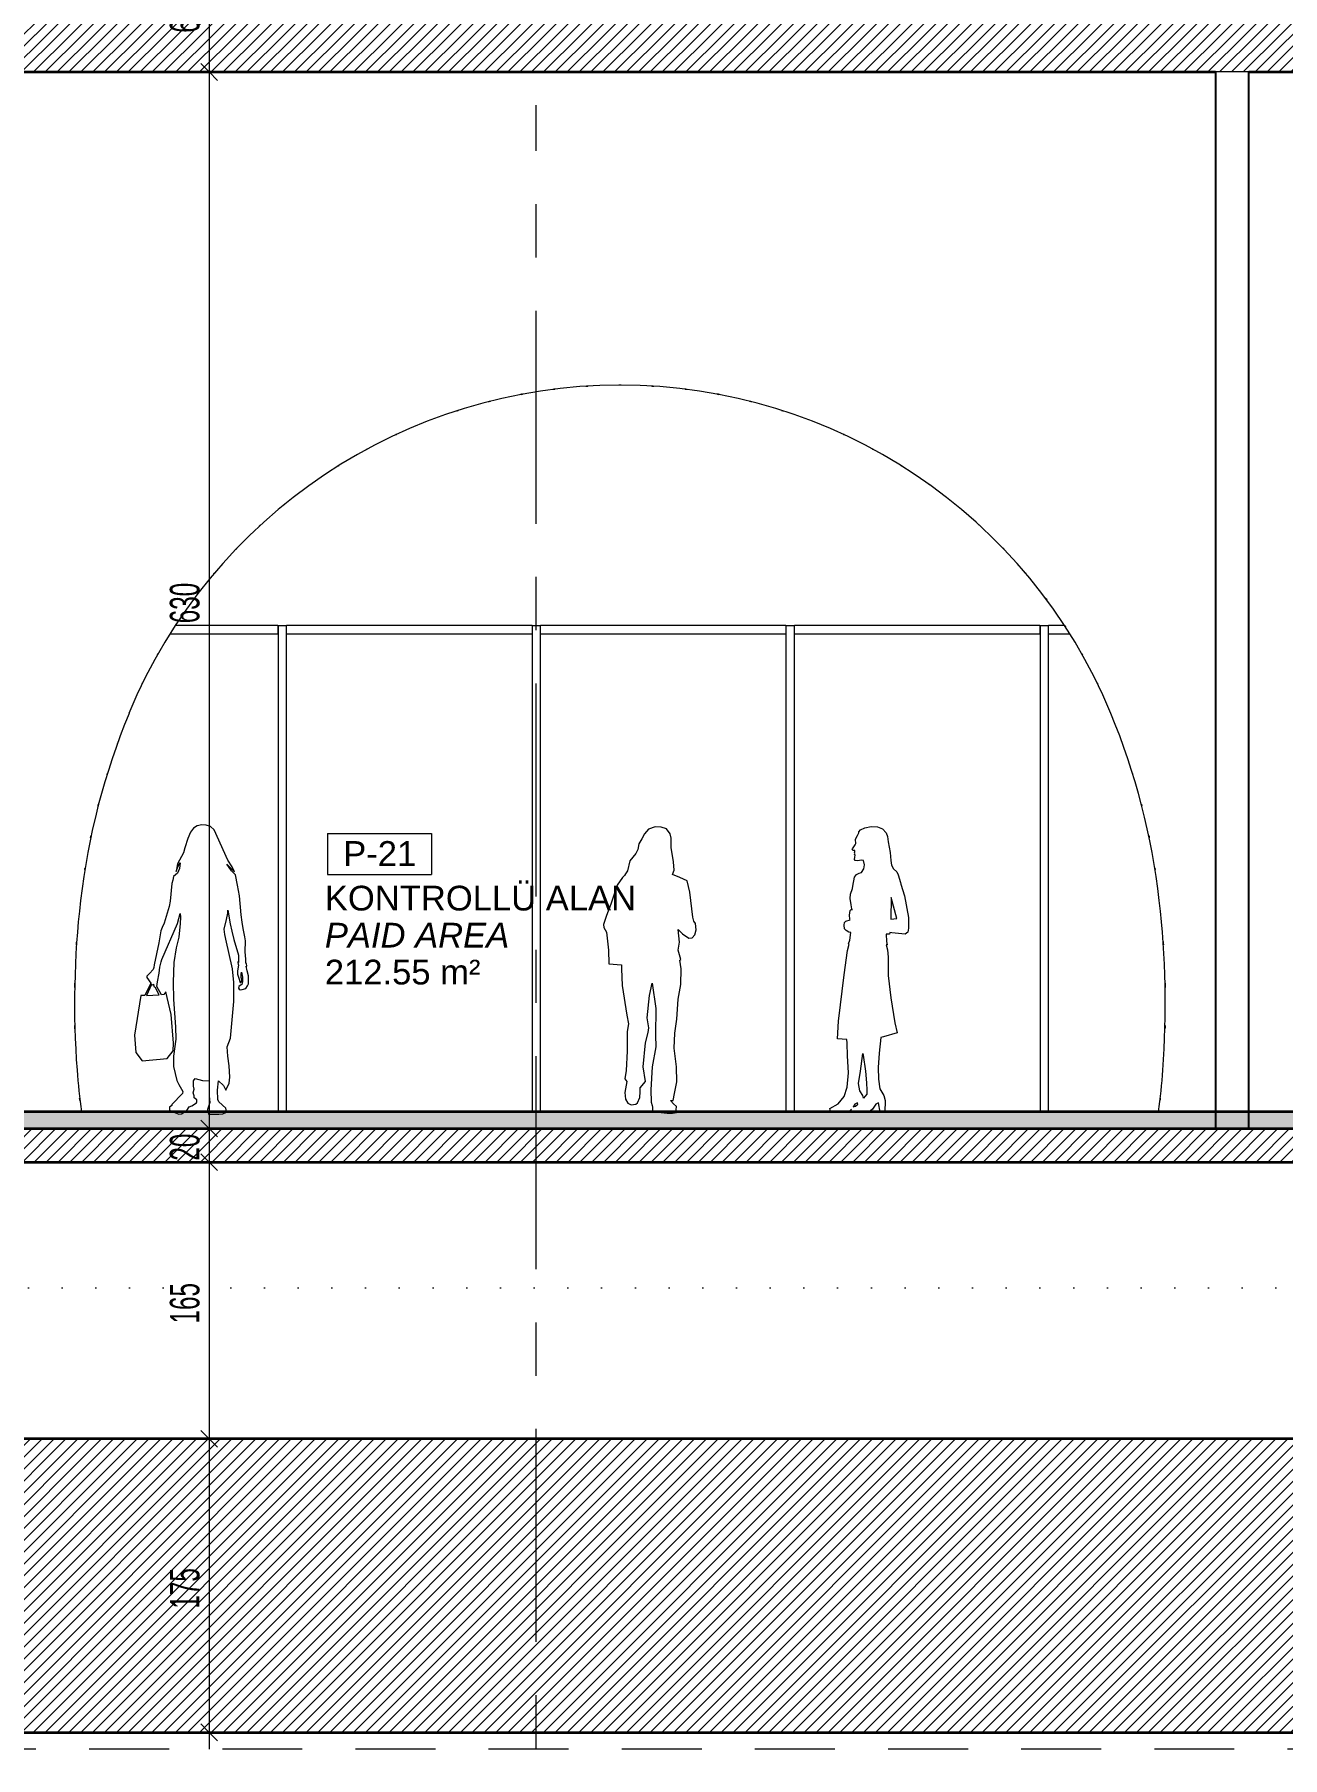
# Model space of a CAD drawing. Header units: centimetres. Extents: x -15511 to 6948, y 9649 to 14173.
# Drawn here: x -2161 to -1417, y 10560 to 11587 of the extents above; entities that cross this region are included whole.
import ezdxf

# ---------------------------------------------------------------- set-up
doc = ezdxf.new("R2010")
doc.units = ezdxf.units.CM
doc.header["$LTSCALE"] = 200
for name, pattern in [('Dot 1mm', [0.1, 0, -0.1]), ('Grid Line 1_4_', [1.11125, 0.635, -0.15875, 0.15875, -0.15875]), ('Overhead', [0.396875, 0.238125, -0.15875])]:
    doc.linetypes.add(name, pattern=pattern)
for name, color, linetype, lineweight in [('A-ANNO-DIMS', 211, 'Continuous', 9), ('A-ANNO-DIMS-100', 211, 'Continuous', 9), ('A-AREA-IDEN', 2, 'Continuous', 9), ('A-DETL', 90, 'Continuous', 9), ('A-FLOR', 192, 'Continuous', 9), ('A-FLOR-LEVL', 51, 'Continuous', 9), ('A-FLOR-OVHD', 1, 'Overhead', 9), ('A-FLOR-PATT', 8, 'Continuous', 35), ('A-GENM', 13, 'Continuous', 9), ('A-GLAZ-CWMG', 51, 'Continuous', 9), ('A-WALL', 113, 'Continuous', 9), ('S-GRID', 1, 'Continuous', 9)]:
    doc.layers.add(name, color=color, linetype=linetype, lineweight=lineweight)
doc.styles.add('Arial_2', font='arial.ttf', dxfattribs={"height": 14.752994})
doc.styles.add('Arial_I', font='ariali.ttf', dxfattribs={"height": 14.752994})
doc.styles.add('Swis721 LtCn BT', font='swisscl.ttf', dxfattribs={"width": 0.8, "height": 17.639445})
doc.dimstyles.new('IUAS_DIMENSION_INSIDE_100', dxfattribs={"dimscale": 30.48, "dimtxt": 18, "dimasz": 0.328084, "dimexe": 0.328084, "dimexo": 0.0625, "dimgap": 0, "dimtad": 1, "dimdec": 0, "dimdsep": 46, "dimtxsty": 'Swis721 LtCn BT', "dimblk1": 'OBLIQUE', "dimblk2": 'OBLIQUE', "dimsah": 1, "dimcen": 0.09, "dimdle": 0.328084, "dimazin": 0, "dimtfac": 1, "dimtdec": 4, "dimtix": 1, "dimtmove": 0, "dimatfit": 3, "dimfxl": 0.656168, "dimfxlon": 1, "dimtvp": 1, "dimtolj": 1, "dimtzin": 0, "dimarcsym": 2})
pattern_1 = [(45, (-4285.505, 12015), (-3.535534, 3.535534), [])]

# ---------------------------------------------------------------- blocks, each defined once
blk = doc.blocks.new('p1 tüneli2 - p1 tüneli-1427850-A')
at = {"layer": 'A-FLOR', "linetype": 'Overhead'}
for points in [[(-1851.8, 11375.8), (-1851.4, 11375.9), (-1851.1, 11375.9), (-1850.8, 11375.9)], [(-1850.6, 11376), (-1850.8, 11375.9), (-1851, 11375.9), (-1851.3, 11375.9)], [(-1832.3, 11377.7), (-1831.8, 11377.7), (-1831.3, 11377.7), (-1830.9, 11377.8)], [(-1811.3, 11378.3), (-1811.7, 11378.3), (-1812.2, 11378.3), (-1812.7, 11378.3)], [(-1793.1, 11377.8), (-1792.6, 11377.7), (-1792.2, 11377.7), (-1791.7, 11377.7)], [(-1772.7, 11375.9), (-1772.9, 11375.9), (-1773.2, 11375.9), (-1773.4, 11376)], [(-1773.1, 11375.9), (-1772.8, 11375.9), (-1772.5, 11375.9), (-1772.2, 11375.8)], [(-1909.2, 11363), (-1908.9, 11363.1), (-1908.6, 11363.2), (-1908.3, 11363.3)], [(-1890.4, 11368.5), (-1890, 11368.6), (-1889.6, 11368.7), (-1889.1, 11368.8)], [(-1870, 11373), (-1870.4, 11372.9), (-1870.8, 11372.8), (-1871.2, 11372.7)], [(-1870.9, 11372.8), (-1870.6, 11372.9), (-1870.4, 11372.9), (-1870.1, 11373)], [(-1752.7, 11372.7), (-1753.1, 11372.8), (-1753.6, 11372.9), (-1754, 11373)], [(-1753.9, 11373), (-1753.6, 11372.9), (-1753.3, 11372.9), (-1753.1, 11372.8)], [(-1734.8, 11368.8), (-1734.4, 11368.7), (-1734, 11368.6), (-1733.5, 11368.5)], [(-1715.7, 11363.3), (-1715.4, 11363.2), (-1715.1, 11363.1), (-1714.7, 11363)], [(-1945.2, 11348.9), (-1945.3, 11348.9), (-1945.4, 11348.8), (-1945.5, 11348.8)], [(-1945.4, 11348.9), (-1945.3, 11348.9), (-1945.1, 11349), (-1945, 11349.1)], [(-1679, 11349.1), (-1678.9, 11349), (-1678.7, 11348.9), (-1678.6, 11348.9)], [(-1678.4, 11348.8), (-1678.5, 11348.8), (-1678.6, 11348.9), (-1678.7, 11348.9)], [(-1962.9, 11340), (-1963, 11340), (-1963.1, 11340), (-1963.2, 11339.9)], [(-1963.1, 11340), (-1962.9, 11340.1), (-1962.6, 11340.2), (-1962.4, 11340.3)], [(-1661.6, 11340.3), (-1661.4, 11340.2), (-1661.1, 11340.1), (-1660.9, 11340)], [(-1660.8, 11339.9), (-1660.9, 11340), (-1661, 11340), (-1661, 11340)], [(-1980.1, 11330), (-1979.9, 11330.2), (-1979.6, 11330.4), (-1979.3, 11330.5)], [(-1644.6, 11330.5), (-1644.4, 11330.4), (-1644.1, 11330.2), (-1643.8, 11330)], [(-1643.8, 11330), (-1643.9, 11330), (-1644, 11330.1), (-1644.1, 11330.2)], [(-1996.5, 11319.1), (-1996.2, 11319.2), (-1995.9, 11319.4), (-1995.7, 11319.6)], [(-1996.1, 11319.3), (-1996.3, 11319.2), (-1996.4, 11319.1), (-1996.5, 11319)], [(-1628.3, 11319.6), (-1628, 11319.4), (-1627.8, 11319.2), (-1627.5, 11319.1)], [(-1627.4, 11319), (-1627.6, 11319.1), (-1627.7, 11319.2), (-1627.8, 11319.3)], [(-2012.1, 11307.1), (-2011.8, 11307.3), (-2011.6, 11307.5), (-2011.3, 11307.8)], [(-1612.7, 11307.8), (-1612.4, 11307.5), (-1612.1, 11307.3), (-1611.9, 11307.1)], [(-2026.9, 11294.2), (-2026.7, 11294.4), (-2026.4, 11294.7), (-2026.2, 11294.9)], [(-1597.8, 11294.9), (-1597.5, 11294.7), (-1597.3, 11294.4), (-1597, 11294.2)], [(-2041, 11280.4), (-2040.7, 11280.7), (-2040.5, 11280.9), (-2040.2, 11281.2)], [(-1583.8, 11281.2), (-1583.5, 11280.9), (-1583.3, 11280.7), (-1583, 11280.4)], [(-2054.1, 11265.8), (-2053.9, 11266.1), (-2053.6, 11266.3), (-2053.4, 11266.6)], [(-1570.6, 11266.6), (-1570.3, 11266.3), (-1570.1, 11266.1), (-1569.9, 11265.8)], [(-2066.3, 11250.3), (-2066.1, 11250.7), (-2065.9, 11251), (-2065.6, 11251.3)], [(-1558.3, 11251.3), (-1558.1, 11251), (-1557.9, 11250.7), (-1557.6, 11250.3)], [(-2077.5, 11234.2), (-2077.3, 11234.5), (-2077.1, 11234.8), (-2076.9, 11235.1)], [(-1547, 11235.1), (-1546.8, 11234.8), (-1546.6, 11234.5), (-1546.4, 11234.2)], [(-2087.7, 11217.4), (-2087.6, 11217.7), (-2087.4, 11218), (-2087.2, 11218.3)], [(-1536.7, 11218.3), (-1536.6, 11218), (-1536.4, 11217.7), (-1536.2, 11217.4)], [(-2096.8, 11200.1), (-2096.7, 11200.4), (-2096.6, 11200.6), (-2096.5, 11200.8)], [(-1527.5, 11200.8), (-1527.4, 11200.6), (-1527.3, 11200.4), (-1527.2, 11200.1)], [(-2111.5, 11165.1), (-2111.5, 11164.8), (-2111.6, 11164.6), (-2111.7, 11164.4)], [(-1512.3, 11164.4), (-1512.3, 11164.6), (-1512.4, 11164.8), (-1512.5, 11165.1)], [(-2117.5, 11147), (-2117.6, 11146.6), (-2117.8, 11146.2), (-2117.9, 11145.8)], [(-1506.1, 11145.8), (-1506.2, 11146.2), (-1506.3, 11146.6), (-1506.4, 11147)], [(-2123.1, 11127.4), (-2123, 11127.7), (-2122.9, 11128.1), (-2122.8, 11128.4)], [(-2122.8, 11128.4), (-2122.9, 11128), (-2123, 11127.6), (-2123.1, 11127.3)], [(-1501.1, 11128.4), (-1501, 11128.1), (-1501, 11127.7), (-1500.9, 11127.4)], [(-1500.8, 11127.3), (-1500.9, 11127.6), (-1501, 11128), (-1501.1, 11128.4)], [(-2127.5, 11108.4), (-2127.4, 11108.9), (-2127.3, 11109.3), (-2127.2, 11109.7)], [(-1496.7, 11109.7), (-1496.6, 11109.3), (-1496.6, 11108.9), (-1496.5, 11108.4)], [(-2131, 11089.5), (-2130.9, 11089.8), (-2130.9, 11090.2), (-2130.8, 11090.5)], [(-1493.1, 11090.5), (-1493.1, 11090.2), (-1493, 11089.8), (-1493, 11089.5)], [(-2135.9, 11044.6), (-2135.9, 11045.2), (-2135.9, 11045.9), (-2135.8, 11046.6)], [(-1488.2, 11046.6), (-1488.1, 11045.9), (-1488.1, 11045.2), (-1488, 11044.6)], [(-2137, 11019.2), (-2137, 11020.1), (-2137, 11020.9), (-2137, 11021.7)], [(-1487, 11021.7), (-1487, 11020.9), (-1487, 11020.1), (-1487, 11019.2)], [(-2136.9, 10994.4), (-2136.9, 10995), (-2136.9, 10995.7), (-2136.9, 10996.4)], [(-1487, 10996.4), (-1487, 10995.7), (-1487.1, 10995), (-1487.1, 10994.4)], [(-2133.9, 10951.7), (-2134, 10952.2), (-2134, 10952.6), (-2134.1, 10953.1)], [(-1489.9, 10953.1), (-1490, 10952.6), (-1490, 10952.2), (-1490.1, 10951.7)]]:
    blk.add_open_spline(points, degree=3, dxfattribs=at)
blk.add_open_spline([(-1979.9, 11330.2), (-1979.9, 11330.1), (-1980.1, 11330.1), (-1980.2, 11330), (-1980.2, 11330)], degree=3, knots=[0.7286309118, 0.7286309118, 0.7286309118, 0.7286309118, 0.7289823009, 0.7291557621, 0.7291557621, 0.7291557621, 0.7291557621], dxfattribs=at)
blk = doc.blocks.new('Generic Models 9 - Generic Models 8-1518813-A')
at = {"layer": 'A-GENM'}
for points in [[(-1851.8, 11375.8), (-1851.4, 11375.9), (-1851.1, 11375.9), (-1850.8, 11375.9)], [(-1832.3, 11377.7), (-1831.8, 11377.7), (-1831.3, 11377.7), (-1830.9, 11377.8)], [(-1793.1, 11377.8), (-1792.6, 11377.7), (-1792.2, 11377.7), (-1791.7, 11377.7)], [(-1773.1, 11375.9), (-1772.8, 11375.9), (-1772.5, 11375.9), (-1772.2, 11375.8)], [(-1909.2, 11363), (-1908.9, 11363.1), (-1908.6, 11363.2), (-1908.3, 11363.3)], [(-1890.4, 11368.5), (-1890, 11368.6), (-1889.6, 11368.7), (-1889.1, 11368.8)], [(-1870.9, 11372.8), (-1870.6, 11372.9), (-1870.4, 11372.9), (-1870.1, 11373)], [(-1753.9, 11373), (-1753.6, 11372.9), (-1753.3, 11372.9), (-1753.1, 11372.8)], [(-1734.8, 11368.8), (-1734.4, 11368.7), (-1734, 11368.6), (-1733.5, 11368.5)], [(-1715.7, 11363.3), (-1715.4, 11363.2), (-1715.1, 11363.1), (-1714.7, 11363)], [(-1945.4, 11348.9), (-1945.3, 11348.9), (-1945.1, 11349), (-1945, 11349.1)], [(-1679, 11349.1), (-1678.9, 11349), (-1678.7, 11348.9), (-1678.6, 11348.9)], [(-1963.1, 11340), (-1962.9, 11340.1), (-1962.6, 11340.2), (-1962.4, 11340.3)], [(-1661.6, 11340.3), (-1661.4, 11340.2), (-1661.1, 11340.1), (-1660.9, 11340)], [(-1980.1, 11330), (-1979.9, 11330.2), (-1979.6, 11330.4), (-1979.3, 11330.5)], [(-1644.6, 11330.5), (-1644.4, 11330.4), (-1644.1, 11330.2), (-1643.8, 11330)], [(-1996.5, 11319.1), (-1996.2, 11319.2), (-1995.9, 11319.4), (-1995.7, 11319.6)], [(-1628.3, 11319.6), (-1628, 11319.4), (-1627.8, 11319.2), (-1627.5, 11319.1)], [(-2012.1, 11307.1), (-2011.8, 11307.3), (-2011.6, 11307.5), (-2011.3, 11307.8)], [(-1612.7, 11307.8), (-1612.4, 11307.5), (-1612.1, 11307.3), (-1611.9, 11307.1)], [(-2026.9, 11294.2), (-2026.7, 11294.4), (-2026.4, 11294.7), (-2026.2, 11294.9)], [(-1597.8, 11294.9), (-1597.5, 11294.7), (-1597.3, 11294.4), (-1597, 11294.2)], [(-2041, 11280.4), (-2040.7, 11280.7), (-2040.5, 11280.9), (-2040.2, 11281.2)], [(-1583.8, 11281.2), (-1583.5, 11280.9), (-1583.3, 11280.7), (-1583, 11280.4)], [(-2054.1, 11265.8), (-2053.9, 11266.1), (-2053.6, 11266.3), (-2053.4, 11266.6)], [(-1570.6, 11266.6), (-1570.3, 11266.3), (-1570.1, 11266.1), (-1569.9, 11265.8)], [(-2066.3, 11250.3), (-2066.1, 11250.7), (-2065.9, 11251), (-2065.6, 11251.3)], [(-1558.3, 11251.3), (-1558.1, 11251), (-1557.9, 11250.7), (-1557.6, 11250.3)], [(-2077.5, 11234.2), (-2077.3, 11234.5), (-2077.1, 11234.8), (-2076.9, 11235.1)], [(-1547, 11235.1), (-1546.8, 11234.8), (-1546.6, 11234.5), (-1546.4, 11234.2)], [(-2087.7, 11217.4), (-2087.6, 11217.7), (-2087.4, 11218), (-2087.2, 11218.3)], [(-1536.7, 11218.3), (-1536.6, 11218), (-1536.4, 11217.7), (-1536.2, 11217.4)], [(-2096.8, 11200.1), (-2096.7, 11200.4), (-2096.6, 11200.6), (-2096.5, 11200.8)], [(-1527.5, 11200.8), (-1527.4, 11200.6), (-1527.3, 11200.4), (-1527.2, 11200.1)], [(-2123.1, 11127.4), (-2123, 11127.7), (-2122.9, 11128.1), (-2122.8, 11128.4)], [(-1501.1, 11128.4), (-1501, 11128.1), (-1501, 11127.7), (-1500.9, 11127.4)], [(-2127.5, 11108.4), (-2127.4, 11108.9), (-2127.3, 11109.3), (-2127.2, 11109.7)], [(-1496.7, 11109.7), (-1496.6, 11109.3), (-1496.6, 11108.9), (-1496.5, 11108.4)], [(-2131, 11089.5), (-2130.9, 11089.8), (-2130.9, 11090.2), (-2130.8, 11090.5)], [(-1493.1, 11090.5), (-1493.1, 11090.2), (-1493, 11089.8), (-1493, 11089.5)], [(-2135.9, 11044.6), (-2135.9, 11045.2), (-2135.9, 11045.9), (-2135.8, 11046.6)], [(-1488.2, 11046.6), (-1488.1, 11045.9), (-1488.1, 11045.2), (-1488, 11044.6)], [(-2137, 11019.2), (-2137, 11020.1), (-2137, 11020.9), (-2137, 11021.7)], [(-1487, 11021.7), (-1487, 11020.9), (-1487, 11020.1), (-1487, 11019.2)], [(-2136.9, 10994.4), (-2136.9, 10995), (-2136.9, 10995.7), (-2136.9, 10996.4)], [(-1487, 10996.4), (-1487, 10995.7), (-1487.1, 10995), (-1487.1, 10994.4)], [(-2133.9, 10951.7), (-2134, 10952.2), (-2134, 10952.6), (-2134.1, 10953.1)], [(-1489.9, 10953.1), (-1490, 10952.6), (-1490, 10952.2), (-1490.1, 10951.7)]]:
    blk.add_open_spline(points, degree=3, dxfattribs=at)
blk = doc.blocks.new('Rectangular Mullion - 50 x 150mm-V5-A')
at = {"layer": 'A-GLAZ-CWMG'}
for p, q in [((-2080.1, 11230), (-2015.9, 11230)), ((-2015.9, 11235), (-2077, 11235)), ((-2015.9, 11235), (-2015.9, 11230))]:
    blk.add_line(p, q, dxfattribs=at)
blk = doc.blocks.new('Rectangular Mullion - 50 x 150mm-V1-A')
at = {"layer": 'A-GLAZ-CWMG'}
for p, q in [((-11248, 11230), (-11248, 11235)), ((-11101.6, 11235), (-11248, 11235)), ((-11248, 11230), (-11101.6, 11230)), ((-11101.6, 11235), (-11101.6, 11230))]:
    blk.add_line(p, q, dxfattribs=at)
blk = doc.blocks.new('Rectangular Mullion - 50 x 150mm-V6-A')
at = {"layer": 'A-GLAZ-CWMG'}
for p, q in [((-1556.6, 11230), (-1556.6, 11235)), ((-1547, 11235), (-1556.6, 11235)), ((-1556.6, 11230), (-1543.9, 11230))]:
    blk.add_line(p, q, dxfattribs=at)
blk = doc.blocks.new('Rectangular Mullion - 50 x 150mm-1526373-A')
at = {"layer": 'A-GLAZ-CWMG'}
for p, q in [((-11253, 11235), (-11248, 11235)), ((-11253, 11235), (-11253, 10945)), ((-11248, 10945), (-11248, 11235))]:
    blk.add_line(p, q, dxfattribs=at)
blk = doc.blocks.new('IUAS_A_ROOM_100S - No_İsmi_Alan-1315501-A')
at = {"layer": 'A-AREA-IDEN'}
for p, q in [((-5449.6, 12705.4), (-5449.6, 12681)), ((-5449.6, 12705.4), (-5387.6, 12705.4)), ((-5387.6, 12705.4), (-5387.6, 12681)), ((-5449.6, 12681), (-5387.6, 12681))]:
    blk.add_line(p, q, dxfattribs=at)
blk = doc.blocks.new('DIMBLOCK56-A')
at = {"layer": 'A-ANNO-DIMS-100', "transparency": 16777216}
for p, q in [((-2076.9, 11630), (-2046.9, 11630)), ((-2056.9, 11630), (-2076.9, 11630)), ((-2056.9, 11630), (-2061.9, 11635)), ((-2056.9, 11630), (-2056.9, 11565)), ((-2056.9, 11630), (-2051.9, 11625)), ((-2056.9, 11565), (-2061.9, 11570)), ((-2036.9, 11565), (-2066.9, 11565)), ((-2056.9, 11565), (-2051.9, 11560)), ((-2056.9, 11565), (-2036.9, 11565))]:
    blk.add_line(p, q, dxfattribs=at)
at = {"layer": 'A-ANNO-DIMS-100', "color": 0, "transparency": 16777216, "insert": (-2080.3, 11588.4), "char_height": 17.64, "width": 21.943, "attachment_point": 1, "rotation": 90, "line_spacing_factor": 0.971848, "style": 'Swis721 LtCn BT'}
blk.add_mtext('65', dxfattribs=at)
blk = doc.blocks.new('_Oblique')
at = {"color": 0, "linetype": 'ByBlock', "lineweight": -2}
blk.add_line((-0.5, -0.5), (0.5, 0.5), dxfattribs=at)
blk = doc.blocks.new('DIMBLOCK57-A')
at = {"layer": 'A-ANNO-DIMS-100', "transparency": 16777216}
for p, q in [((-2056.9, 11565), (-2061.9, 11570)), ((-2036.9, 11565), (-2066.9, 11565)), ((-2056.9, 11565), (-2056.9, 10935)), ((-2056.9, 11565), (-2051.9, 11560)), ((-2056.9, 11565), (-2036.9, 11565)), ((-2036.9, 10935), (-2066.9, 10935)), ((-2056.9, 10935), (-2061.9, 10940)), ((-2056.9, 10935), (-2051.9, 10930)), ((-2056.9, 10935), (-2036.9, 10935))]:
    blk.add_line(p, q, dxfattribs=at)
at = {"layer": 'A-ANNO-DIMS-100', "color": 0, "transparency": 16777216, "insert": (-2080.3, 11236.3), "char_height": 17.64, "width": 32.914, "attachment_point": 1, "rotation": 90, "line_spacing_factor": 0.971848, "style": 'Swis721 LtCn BT'}
blk.add_mtext('630', dxfattribs=at)
blk = doc.blocks.new('DIMBLOCK58-A')
at = {"layer": 'A-ANNO-DIMS-100', "transparency": 16777216}
for p, q in [((-2036.9, 10935), (-2066.9, 10935)), ((-2056.9, 10935), (-2061.9, 10940)), ((-2056.9, 10935), (-2056.9, 10915)), ((-2056.9, 10935), (-2051.9, 10930)), ((-2056.9, 10935), (-2036.9, 10935)), ((-2036.9, 10915), (-2066.9, 10915)), ((-2056.9, 10915), (-2061.9, 10920)), ((-2056.9, 10915), (-2051.9, 10910)), ((-2056.9, 10915), (-2036.9, 10915))]:
    blk.add_line(p, q, dxfattribs=at)
at = {"layer": 'A-ANNO-DIMS-100', "color": 0, "transparency": 16777216, "insert": (-2080.3, 10915.9), "char_height": 17.64, "width": 21.943, "attachment_point": 1, "rotation": 90, "line_spacing_factor": 0.971848, "style": 'Swis721 LtCn BT'}
blk.add_mtext('20', dxfattribs=at)
blk = doc.blocks.new('DIMBLOCK59-A')
at = {"layer": 'A-ANNO-DIMS-100', "transparency": 16777216}
for p, q in [((-2036.9, 10915), (-2066.9, 10915)), ((-2056.9, 10915), (-2061.9, 10920)), ((-2056.9, 10915), (-2056.9, 10750)), ((-2056.9, 10915), (-2051.9, 10910)), ((-2056.9, 10915), (-2036.9, 10915)), ((-2036.9, 10750), (-2066.9, 10750)), ((-2056.9, 10750), (-2061.9, 10755)), ((-2056.9, 10750), (-2051.9, 10745)), ((-2056.9, 10750), (-2036.9, 10750))]:
    blk.add_line(p, q, dxfattribs=at)
at = {"layer": 'A-ANNO-DIMS-100', "color": 0, "transparency": 16777216, "insert": (-2080.3, 10818.8), "char_height": 17.64, "width": 32.914, "attachment_point": 1, "rotation": 90, "line_spacing_factor": 0.971848, "style": 'Swis721 LtCn BT'}
blk.add_mtext('165', dxfattribs=at)
blk = doc.blocks.new('DIMBLOCK60-A')
at = {"layer": 'A-ANNO-DIMS-100', "transparency": 16777216}
for p, q in [((-2036.9, 10750), (-2066.9, 10750)), ((-2056.9, 10750), (-2061.9, 10755)), ((-2056.9, 10750), (-2056.9, 10565)), ((-2056.9, 10750), (-2051.9, 10745)), ((-2056.9, 10750), (-2036.9, 10750)), ((-2036.9, 10575), (-2066.9, 10575)), ((-2056.9, 10575), (-2061.9, 10580)), ((-2056.9, 10575), (-2051.9, 10570)), ((-2056.9, 10575), (-2036.9, 10575))]:
    blk.add_line(p, q, dxfattribs=at)
at = {"layer": 'A-ANNO-DIMS-100', "color": 0, "transparency": 16777216, "insert": (-2080.3, 10648.8), "char_height": 17.64, "width": 32.914, "attachment_point": 1, "rotation": 90, "line_spacing_factor": 0.971848, "style": 'Swis721 LtCn BT'}
blk.add_mtext('175', dxfattribs=at)

msp = doc.modelspace()

# ---------------------------------------------------------------- hatches: boundary and pattern name
at = {"layer": 'A-FLOR-PATT', "lineweight": 9}
h = msp.add_hatch(dxfattribs=at)
h.set_pattern_fill('FP_1', color=256, style=0, pattern_type=2)
h.set_pattern_definition(pattern_1)
h.paths.add_polyline_path([(-662, 11565), (-662, 11630), (-4087, 11630), (-4087, 11609.7), (-4092, 11609.7), (-4092, 11565), (-680.9, 11565)], flags=0)
h.paths.add_polyline_path([(-6662, 11565), (-4992, 11565), (-4992, 11630), (-6812, 11630), (-6812, 11565), (-6682.1, 11565)], flags=0)
h = msp.add_hatch(dxfattribs=at)
h.set_pattern_fill('FP_2', color=256, style=0, pattern_type=2)
h.set_pattern_definition([(50, (-4285.505, 12015), (72.87376, -6.37607), [7.62, -83.82]), (355, (-4285.505, 12015), (-14.097, 76.42244), [6.096, -67.056]), (100.451, (-4279.43, 12014.47), (58.77696, 70.04687), [6.476, -71.236]), (46.184, (-4285.505, 12035.32), (108.4314, -16.81745), [11.43, -125.73]), (96.636, (-4276.47, 12033.92), (94.961, 98.9709), [9.714, -106.854]), (351.184, (-4285.5, 12035.32), (94.9623, 98.9702), [9.144, -100.584]), (21, (-4275.345, 12030.24), (60.64565, -40.90654), [7.62, -83.82]), (326, (-4275.345, 12030.24), (24.72083, 73.67493), [6.096, -67.056]), (71.451, (-4270.29, 12026.83), (85.3669, 32.76874), [6.476, -71.236]), (37.5, (-4285.505, 12015), (1.235525, 33.82243), [3.353, -62.89, 3.353, -64.719, -67.31]), (37.5, (-4285.505, 12015), (1.235525, 33.82243), [-134.315, 3.353, -63.957]), (7.5, (-4285.505, 12015), (26.72815, 40.07255), [3.353, -35.458, 3.353, -61.366, -25.654]), (7.5, (-4285.505, 12015), (26.72815, 40.07255), [-103.53, 3.353, -22.301]), (327.5, (-4308.16, 12015), (54.23632, -2.29212), [3.353, -22.047, 3.353, -75.895, -105.156]), (327.5, (-4308.16, 12015), (54.23632, -2.29212), [-104.648, 3.353, -101.803]), (317.5, (-4318.32, 12015), (59.25158, 10.17014), [3.353, -29.667, 3.353, -49.276, -74.676]), (317.5, (-4318.32, 12015), (59.25158, 10.17014), [-85.649, 3.353, -71.323])])
h.paths.add_polyline_path([(5363.2, 10935), (5388, 10935), (5388, 10945), (4668, 10945), (4668, 10935), (5320.3, 10935)], flags=0)
h.paths.add_polyline_path([(-14312, 10935), (-11852, 10935), (-11852, 10945), (-14312, 10945)], flags=0)
h.paths.add_polyline_path([(4634.5, 10935), (4648, 10935), (4648, 10945), (2928, 10945), (2928, 10935), (4591.6, 10935)], flags=0)
h.paths.add_polyline_path([(-11331.6, 10935), (-9953, 10935), (-9953, 10945), (-11331.6, 10945)], flags=0)
h.paths.add_polyline_path([(2405.4, 10935), (2407.7, 10935), (2407.7, 10945), (1078, 10945), (1078, 10935), (2234, 10935)], flags=0)
h.paths.add_polyline_path([(-6662, 10935), (-5502, 10935), (-5502, 10945), (-6662, 10945)], flags=0)
h.paths.add_polyline_path([(-852.4, 10935), (-812, 10935), (-812, 10945), (-5142, 10945), (-5142, 10935), (-938.1, 10935)], flags=0)
h = msp.add_hatch(dxfattribs=at)
h.set_pattern_fill('FP_1', color=256, style=0, pattern_type=2)
h.set_pattern_definition(pattern_1)
h.paths.add_polyline_path([(-14312, 10915), (-11852, 10915), (-11852, 10935), (-14312, 10935)], flags=0)
h.paths.add_polyline_path([(5363.2, 10915), (5388, 10915), (5388, 10935), (2928, 10935), (2928, 10915), (5320.3, 10915)], flags=0)
h.paths.add_polyline_path([(-11331.6, 10915), (-9953, 10915), (-9953, 10935), (-11331.6, 10935)], flags=0)
h.paths.add_polyline_path([(2405.4, 10915), (2407.7, 10915), (2407.7, 10935), (1078, 10935), (1078, 10915), (2234, 10915)], flags=0)
h.paths.add_polyline_path([(-6812, 10915), (-662, 10915), (-662, 10935), (-6812, 10935)], flags=0)
h = msp.add_hatch(dxfattribs=at)
h.set_pattern_fill('FP_1', color=256, style=0, pattern_type=2)
h.set_pattern_definition(pattern_1)
h.paths.add_polyline_path([(-6812, 10575), (-662, 10575), (-662, 10750), (-6812, 10750), (-6812, 10706)], flags=0)

# ---------------------------------------------------------------- linework, layer by layer
at = {"layer": 'A-DETL'}
for p, q in [((-2069.6, 11108), (-2071.3, 11102.5)), ((-2068, 11111.7), (-2069.6, 11108)), ((-2066.1, 11114.2), (-2068, 11111.7)), ((-2064, 11115.5), (-2066.1, 11114.2)), ((-2061.3, 11116.1), (-2064, 11115.5)), ((-2058.6, 11116), (-2061.3, 11116.1)), ((-2056.1, 11115.1), (-2058.6, 11116)), ((-2053.8, 11113.1), (-2056.1, 11115.1)), ((-2045.8, 11095.1), (-2053.8, 11113.1)), ((-1799, 11107.8), (-1800.8, 11104.7)), ((-1797.4, 11110.8), (-1799, 11107.8)), ((-1794.9, 11113.5), (-1797.4, 11110.8)), ((-1790.9, 11114.9), (-1794.9, 11113.5)), ((-1787.5, 11114.8), (-1790.9, 11114.9)), ((-1784.3, 11113.7), (-1787.5, 11114.8)), ((-1782.1, 11110.8), (-1784.3, 11113.7)), ((-1781.4, 11108.1), (-1782.1, 11110.8)), ((-1781.5, 11102.7), (-1781.4, 11108.1)), ((-1671.6, 11107.3), (-1671.1, 11108.4)), ((-1671.5, 11106.7), (-1671.6, 11107.3)), ((-1671.3, 11105.5), (-1671.5, 11106.7)), ((-1671.1, 11108.4), (-1670.3, 11109.7)), ((-1670.3, 11109.7), (-1669.5, 11111.3)), ((-1669.6, 11112), (-1668.5, 11113.2)), ((-1669.5, 11111.3), (-1669.6, 11112)), ((-1668.5, 11113.2), (-1666.1, 11114.3)), ((-1666.1, 11114.3), (-1662.3, 11115.1)), ((-1662.3, 11115.1), (-1658.4, 11115)), ((-1658.4, 11115), (-1655.5, 11113.7)), ((-1655.5, 11113.7), (-1653.2, 11111.3)), ((-1653.2, 11111.3), (-1652.5, 11109.2)), ((-1652.5, 11109.2), (-1652, 11105.9)), ((-2072.1, 11099.4), (-2075.8, 11092.8)), ((-2071.3, 11102.5), (-2072.1, 11099.4)), ((-1802.6, 11099.1), (-1806.1, 11094.7)), ((-1801.4, 11101.4), (-1802.6, 11099.1)), ((-1800.8, 11104.7), (-1801.4, 11101.4)), ((-1780, 11094), (-1781.5, 11102.7)), ((-1673.5, 11101.4), (-1673.4, 11101.8)), ((-1673.3, 11101.2), (-1673.5, 11101.4)), ((-1673.4, 11101.8), (-1671.8, 11104.2)), ((-1673, 11100.9), (-1673.3, 11101.2)), ((-1671.9, 11100.8), (-1673, 11100.9)), ((-1672.2, 11099.4), (-1672, 11100.1)), ((-1672, 11099.1), (-1672.2, 11099.4)), ((-1672.2, 11098.4), (-1672, 11099.1)), ((-1671.8, 11098.1), (-1672.2, 11098.4)), ((-1672.1, 11095.5), (-1671.9, 11096.8)), ((-1672, 11100.1), (-1671.9, 11100.8)), ((-1671.9, 11096.8), (-1671.8, 11098.1)), ((-1671.8, 11104.2), (-1671.3, 11104.9)), ((-1671.3, 11104.9), (-1671.3, 11105.5)), ((-1652, 11105.9), (-1650.9, 11099.7)), ((-1650.9, 11099.7), (-1650.5, 11094.8)), ((-2075.8, 11087.4), (-2078.1, 11085.3)), ((-2075.8, 11092.8), (-2076.5, 11088.3)), ((-2076.5, 11088.3), (-2075.5, 11091)), ((-2074.6, 11090.1), (-2075.8, 11087.4)), ((-2075.5, 11091), (-2074.1, 11093.4)), ((-2074.1, 11093.4), (-2074.6, 11090.1)), ((-2043.6, 11088.7), (-2046.4, 11092.6)), ((-2046.4, 11092.6), (-2043.7, 11090)), ((-2043.2, 11091.1), (-2045.8, 11095.1)), ((-2043.7, 11090), (-2041.7, 11088.1)), ((-2041.2, 11086.4), (-2043.6, 11088.7)), ((-2041.7, 11088.1), (-2043.2, 11091.1)), ((-2039.9, 11080.2), (-2041.2, 11086.4)), ((-1809.2, 11085.9), (-1810.5, 11084.8)), ((-1808.6, 11086.9), (-1809.2, 11085.9)), ((-1807.5, 11088.6), (-1808.6, 11086.9)), ((-1806.1, 11094.7), (-1807.5, 11088.6)), ((-1780.6, 11086.6), (-1779.7, 11089)), ((-1776.3, 11084.8), (-1780.6, 11086.6)), ((-1779.7, 11089), (-1780, 11094)), ((-1671.8, 11094.8), (-1672.1, 11095.5)), ((-1672.1, 11084.9), (-1671, 11086.5)), ((-1670.6, 11094.6), (-1671.8, 11094.8)), ((-1671, 11086.5), (-1669.4, 11087.3)), ((-1667.7, 11095), (-1670.6, 11094.6)), ((-1669.4, 11087.3), (-1667.9, 11087.6)), ((-1667.9, 11087.6), (-1666.5, 11089.9)), ((-1666.7, 11094.8), (-1667.7, 11095)), ((-1666.2, 11092.2), (-1666.7, 11094.8)), ((-1666.5, 11089.9), (-1666.2, 11092.2)), ((-1650.5, 11094.8), (-1650.1, 11092)), ((-1650.1, 11092), (-1649, 11089.9)), ((-1649, 11089.9), (-1647, 11088)), ((-1647, 11088), (-1646.2, 11086.3)), ((-1646.2, 11086.3), (-1644.8, 11081.7)), ((-2079.1, 11081.2), (-2080.2, 11070.7)), ((-2078.6, 11083.2), (-2079.1, 11081.2)), ((-2078.1, 11085.3), (-2078.6, 11083.2)), ((-2038.8, 11073.7), (-2039.9, 11080.2)), ((-1813.7, 11080.1), (-1817.4, 11068.9)), ((-1810.5, 11084.8), (-1813.7, 11080.1)), ((-1772, 11082.7), (-1776.3, 11084.8)), ((-1770.4, 11076), (-1772, 11082.7)), ((-1768.6, 11061), (-1770.4, 11076)), ((-1674.5, 11074.7), (-1673.4, 11078.2)), ((-1673.4, 11078.2), (-1673.2, 11079.6)), ((-1673.2, 11079.6), (-1672.1, 11084.9)), ((-1644.8, 11081.7), (-1644.5, 11080.7)), ((-1644.5, 11080.7), (-1642.3, 11073.7)), ((-2080.8, 11067.5), (-2083.7, 11057.4)), ((-2080.2, 11070.7), (-2080.8, 11067.5)), ((-2045.8, 11063.4), (-2045.8, 11065.3)), ((-2045.8, 11065.3), (-2044.3, 11057.1)), ((-2037.7, 11062.4), (-2038.8, 11073.7)), ((-1817.4, 11068.9), (-1820, 11062.1)), ((-1675.1, 11062.3), (-1674.8, 11065.1)), ((-1674.8, 11065.1), (-1674.1, 11065.6)), ((-1674.7, 11072.2), (-1674.5, 11074.7)), ((-1674.1, 11068.4), (-1674.7, 11072.2)), ((-1673.7, 11066), (-1674.1, 11068.4)), ((-1674.1, 11065.6), (-1673.6, 11065.5)), ((-1673.6, 11065.5), (-1673.7, 11066)), ((-1650.4, 11072.8), (-1650.6, 11059.8)), ((-1647, 11060.3), (-1650.4, 11072.8)), ((-1642.3, 11073.7), (-1639.9, 11060.8)), ((-2084.9, 11055), (-2085.7, 11052.9)), ((-2085, 11035.9), (-2075.8, 11057.2)), ((-2083.7, 11057.4), (-2084.9, 11055)), ((-2075.8, 11057.2), (-2074.1, 11063.2)), ((-2074.1, 11057.2), (-2074.9, 11049.2)), ((-2074.1, 11063.2), (-2074, 11061.1)), ((-2074, 11061.1), (-2074.1, 11057.2)), ((-2048, 11054), (-2046.6, 11059.6)), ((-2046.6, 11059.6), (-2045.8, 11063.4)), ((-2044.3, 11057.1), (-2043.4, 11052.8)), ((-2037.2, 11058.1), (-2037.7, 11062.4)), ((-2036.6, 11054.4), (-2037.2, 11058.1)), ((-1820, 11062.1), (-1821.8, 11056.6)), ((-1821.8, 11056.6), (-1821.6, 11055)), ((-1821.6, 11055), (-1820, 11052.1)), ((-1767.9, 11058.6), (-1768.6, 11061)), ((-1767, 11057.3), (-1767.9, 11058.6)), ((-1766.5, 11053.5), (-1767, 11057.3)), ((-1678.4, 11056.2), (-1678.2, 11057.8)), ((-1678.1, 11054.2), (-1678.4, 11056.2)), ((-1678.2, 11057.8), (-1677.4, 11058.6)), ((-1677.4, 11058.6), (-1674.8, 11059.4)), ((-1675, 11059.9), (-1675.1, 11062.3)), ((-1674.8, 11059.4), (-1675, 11059.9)), ((-1650.6, 11059.8), (-1647, 11060.3)), ((-1639.9, 11060.8), (-1639.9, 11054.5)), ((-2086.8, 11045.8), (-2089.6, 11032.6)), ((-2085.7, 11052.9), (-2086.8, 11045.8)), ((-2074.9, 11049.2), (-2076.5, 11042.7)), ((-2047.6, 11050.8), (-2048, 11054)), ((-2046.5, 11046.2), (-2047.6, 11050.8)), ((-2045.1, 11040), (-2046.5, 11046.2)), ((-2043.4, 11052.8), (-2042.2, 11047.8)), ((-2042.2, 11047.8), (-2039.3, 11038.4)), ((-2035.5, 11049.4), (-2036.6, 11054.4)), ((-2035.2, 11047), (-2035.5, 11049.4)), ((-2035.3, 11040.4), (-2035.2, 11047)), ((-1820, 11052.1), (-1818.9, 11041.3)), ((-1777.3, 11053.8), (-1774.6, 11051.1)), ((-1776.5, 11046.1), (-1777.3, 11053.8)), ((-1777.2, 11041.3), (-1776.5, 11046.1)), ((-1774.6, 11051.1), (-1770.9, 11048.5)), ((-1770.9, 11048.5), (-1768.9, 11048.7)), ((-1768.9, 11048.7), (-1767.3, 11050.6)), ((-1767.3, 11050.6), (-1766.5, 11053.5)), ((-1677.2, 11053.1), (-1678.1, 11054.2)), ((-1675.6, 11052.2), (-1677.2, 11053.1)), ((-1676.4, 11041.1), (-1675.4, 11045)), ((-1675.8, 11045.1), (-1675, 11047.3)), ((-1675.4, 11045), (-1675.8, 11045.1)), ((-1674.3, 11051.9), (-1675.6, 11052.2)), ((-1675, 11047.3), (-1674.3, 11051.9)), ((-1651.2, 11051), (-1653.3, 11051)), ((-1653.3, 11051), (-1653, 11046.5)), ((-1652.6, 11044.6), (-1653.2, 11044.5)), ((-1653.2, 11044.5), (-1652.4, 11041.5)), ((-1653, 11046.5), (-1652.6, 11044.6)), ((-1651.1, 11052), (-1651.2, 11051)), ((-1649.9, 11051.7), (-1651.1, 11052)), ((-1641.9, 11051), (-1649.9, 11051.7)), ((-1640.4, 11052.1), (-1641.9, 11051)), ((-1639.9, 11054.5), (-1640.4, 11052.1)), ((-2086.2, 11031.3), (-2085.5, 11034.5)), ((-2085.5, 11034.5), (-2085, 11035.9)), ((-2076.5, 11042.7), (-2078, 11034)), ((-2043, 11030.3), (-2045.1, 11040)), ((-2039.3, 11034.5), (-2039.7, 11034.4)), ((-2039.7, 11034.4), (-2039.6, 11032.6)), ((-2039.3, 11038.4), (-2039.3, 11034.5)), ((-2039.3, 11034.5), (-2038.9, 11034.5)), ((-2039, 11034.5), (-2039.3, 11034.5)), ((-2035.1, 11036), (-2035.3, 11040.4)), ((-2035, 11033.7), (-2035.1, 11036)), ((-1818.9, 11041.3), (-1818.7, 11033.3)), ((-1775.7, 11035.8), (-1777.2, 11041.3)), ((-1776.2, 11035.5), (-1775.7, 11035.8)), ((-1775.4, 11030.3), (-1776.2, 11035.5)), ((-1678.3, 11026.7), (-1676.4, 11041.1)), ((-1652.4, 11041.5), (-1652, 11037.2)), ((-1652, 11037.2), (-1652.1, 11026.3)), ((-2092.5, 11027.5), (-2094.1, 11025.8)), ((-2094.1, 11025.8), (-2094.1, 11025.1)), ((-2094.1, 11025.1), (-2091.7, 11021.7)), ((-2090.3, 11029.9), (-2092.5, 11027.5)), ((-2089.9, 11031.1), (-2090.3, 11029.9)), ((-2089.6, 11032.6), (-2089.9, 11031.1)), ((-2087.7, 11022.6), (-2086.7, 11027.7)), ((-2086.7, 11027.7), (-2086.2, 11031.3)), ((-2078, 11034), (-2078.4, 11022.4)), ((-2042.2, 11022.1), (-2043, 11030.3)), ((-2039.4, 11032.6), (-2039.9, 11028.9)), ((-2039.9, 11028.9), (-2039.9, 11027.1)), ((-2039.9, 11027.1), (-2039, 11024.1)), ((-2039, 11024.1), (-2038.6, 11022.8)), ((-2037.8, 11027), (-2037.5, 11028.2)), ((-2037.7, 11025.1), (-2037.8, 11027)), ((-2037.4, 11023.7), (-2037.7, 11025.1)), ((-2037.5, 11028.2), (-2036.9, 11025.2)), ((-2036.9, 11025.2), (-2036.9, 11022.7)), ((-2034.7, 11033.5), (-2035, 11033.7)), ((-2034.2, 11029), (-2034.8, 11031.9)), ((-2034.8, 11031.9), (-2034.5, 11031.8)), ((-2034.5, 11031.8), (-2034.7, 11033.5)), ((-2033.4, 11026), (-2034.2, 11029)), ((-2033.5, 11021.3), (-2033.4, 11024.7)), ((-2033.4, 11024.7), (-2033.4, 11026)), ((-1818.7, 11033.3), (-1811, 11032.7)), ((-1811, 11032.7), (-1811.1, 11030.2)), ((-1811.1, 11030.2), (-1810.6, 11020.3)), ((-1775.7, 11020.9), (-1775.4, 11030.3)), ((-1681.7, 10999.1), (-1678.3, 11026.7)), ((-1652.1, 11026.3), (-1650.6, 11013)), ((-2097.6, 11014.3), (-2101.3, 10990.7)), ((-2095.3, 11014.4), (-2097.6, 11014.3)), ((-2091.7, 11021.7), (-2095.3, 11014.4)), ((-2091.2, 11020.9), (-2094.3, 11014.4)), ((-2094.3, 11014.4), (-2086.7, 11014.7)), ((-2090.5, 11020.6), (-2091.2, 11020.9)), ((-2089.8, 11021.1), (-2090.5, 11020.6)), ((-2089.7, 11020), (-2089.8, 11021.1)), ((-2089.4, 11019.3), (-2089.7, 11020)), ((-2088.9, 11019), (-2089.4, 11019.3)), ((-2086.7, 11014.7), (-2088.9, 11019)), ((-2088, 11019.7), (-2087.7, 11022.6)), ((-2085.3, 11014.8), (-2088, 11019.7)), ((-2083.8, 11015), (-2085.3, 11014.8)), ((-2082.7, 11016.6), (-2083.8, 11015)), ((-2079.6, 11003.1), (-2082.7, 11016.6)), ((-2078.4, 11022.4), (-2078.2, 11012)), ((-2042.2, 11010.7), (-2042.2, 11022.1)), ((-2039.2, 11019.8), (-2039.3, 11018.8)), ((-2039.3, 11018.8), (-2038.9, 11018.1)), ((-2038.3, 11020.3), (-2039.2, 11019.8)), ((-2038.9, 11018.1), (-2038.3, 11017.8)), ((-2038.6, 11022.8), (-2038.3, 11022.2)), ((-2038.3, 11022.2), (-2037.9, 11022.1)), ((-2037.4, 11020.9), (-2038.3, 11020.3)), ((-2038.3, 11017.8), (-2037.1, 11018)), ((-2037.9, 11022.1), (-2037.5, 11022.7)), ((-2037.5, 11022.7), (-2037.4, 11023.7)), ((-2036.9, 11022.7), (-2037.4, 11020.9)), ((-2037.1, 11018), (-2035.1, 11018.6)), ((-2035.1, 11018.6), (-2034, 11020.1)), ((-2034, 11020.1), (-2033.5, 11021.3)), ((-1810.6, 11020.3), (-1807.9, 11002.6)), ((-1795.7, 11001.1), (-1794.3, 11014.4)), ((-1794.3, 11014.4), (-1792.7, 11021.7)), ((-1792.7, 11021.7), (-1790.6, 11006.6)), ((-1777.3, 11012.1), (-1775.7, 11020.9)), ((-2078.2, 11012), (-2076.9, 10995.6)), ((-2043.3, 10997.7), (-2042.2, 11010.7)), ((-1790.6, 11006.6), (-1790.8, 10990.7)), ((-1778, 11000.3), (-1777.3, 11012.1)), ((-1650.6, 11013), (-1648.1, 10998)), ((-2078.2, 10986), (-2079.6, 11003.1)), ((-2076.9, 10995.6), (-2076.8, 10988.3)), ((-2044.2, 10989), (-2043.3, 10997.7)), ((-1807.9, 11002.6), (-1806.8, 10997.5)), ((-1806.8, 10997.5), (-1807.7, 10992.9)), ((-1794.8, 10995.1), (-1795.7, 11001.1)), ((-1795.2, 10992.3), (-1794.8, 10995.1)), ((-1779.2, 10992), (-1778, 11000.3)), ((-1682.3, 10988.6), (-1681.7, 10999.1)), ((-1648.1, 10998), (-1646.7, 10992.2)), ((-2101.3, 10990.7), (-2100.5, 10980.3)), ((-2078.4, 10981.3), (-2078.2, 10986)), ((-2076.8, 10988.3), (-2078.1, 10978.1)), ((-2046.1, 10983.7), (-2044.2, 10989)), ((-2045.7, 10978.2), (-2046.1, 10983.7)), ((-1807.7, 10992.9), (-1807.7, 10981.1)), ((-1798.2, 10971.8), (-1796.8, 10986.1)), ((-1796.8, 10986.1), (-1795.2, 10992.3)), ((-1790.6, 10983.7), (-1792.8, 10971.8)), ((-1790.8, 10990.7), (-1790.6, 10983.7)), ((-1779.6, 10983), (-1779.2, 10992)), ((-1778.2, 10971.8), (-1779.6, 10983)), ((-1676.8, 10988.2), (-1682.3, 10988.6)), ((-1676.5, 10986), (-1676.8, 10988.2)), ((-1676.4, 10978.3), (-1676.5, 10986)), ((-1656.4, 10989.3), (-1657.5, 10979.9)), ((-1654.8, 10989.7), (-1656.4, 10989.3)), ((-1646.7, 10992.2), (-1654.8, 10989.7)), ((-2100.5, 10980.3), (-2096.8, 10975.5)), ((-2096.8, 10975.5), (-2081.8, 10976.8)), ((-2081.8, 10976.8), (-2078.4, 10981.3)), ((-2078.1, 10978.1), (-2078.2, 10972)), ((-2044.9, 10972.5), (-2045.7, 10978.2)), ((-2044.6, 10965.7), (-2044.9, 10972.5)), ((-1807.7, 10981.1), (-1808.2, 10969.6)), ((-1675.8, 10968.3), (-1676.4, 10978.3)), ((-1668.6, 10969.3), (-1667.2, 10979.8)), ((-1667.2, 10979.8), (-1667, 10978.8)), ((-1667, 10978.8), (-1665.7, 10969.2)), ((-1657.5, 10979.9), (-1658.1, 10971.5)), ((-2078.2, 10972), (-2076.1, 10963.7)), ((-2076.1, 10963.7), (-2074.9, 10961.3)), ((-2066.2, 10960.4), (-2066.1, 10963.5)), ((-2066.1, 10963.5), (-2065.2, 10964.8)), ((-2065.2, 10964.8), (-2060.9, 10963.6)), ((-2060.9, 10963.6), (-2056.9, 10963.5)), ((-2056.9, 10963.5), (-2056.9, 10954.4)), ((-2051.9, 10957.9), (-2051.2, 10963.4)), ((-2051.2, 10963.4), (-2048.4, 10960.6)), ((-2044.9, 10962), (-2044.6, 10965.7)), ((-1808.2, 10969.6), (-1809, 10964.7)), ((-1809, 10964.7), (-1807.9, 10963)), ((-1807.9, 10963), (-1808.2, 10960.9)), ((-1800, 10959.4), (-1796.8, 10963)), ((-1796.8, 10963), (-1798.2, 10971.8)), ((-1792.8, 10971.8), (-1793.6, 10958.1)), ((-1779.4, 10955.9), (-1778, 10962.9)), ((-1778, 10962.9), (-1778.2, 10971.8)), ((-1676.5, 10959.7), (-1675.8, 10968.3)), ((-1669.8, 10961.9), (-1668.6, 10969.3)), ((-1665.7, 10969.2), (-1665, 10962.2)), ((-1665, 10962.2), (-1664.8, 10957.9)), ((-1658.1, 10971.5), (-1657.9, 10964.4)), ((-1657.9, 10964.4), (-1657.1, 10958.8)), ((-2072.8, 10956), (-2079.1, 10949.4)), ((-2074.9, 10961.3), (-2072.6, 10957.1)), ((-2072.6, 10957.1), (-2072.8, 10956)), ((-2066.4, 10956.3), (-2065.9, 10958.6)), ((-2065.8, 10954.5), (-2066.4, 10956.3)), ((-2065.9, 10958.6), (-2066.2, 10960.4)), ((-2065.8, 10953.3), (-2065.8, 10954.5)), ((-2064.3, 10952.1), (-2065.8, 10953.3)), ((-2064.3, 10951), (-2064.3, 10952.1)), ((-2056.9, 10954.4), (-2056.5, 10950.6)), ((-2051.6, 10952.4), (-2051.9, 10957.9)), ((-2051.1, 10950.9), (-2051.6, 10952.4)), ((-2048.4, 10960.6), (-2046.9, 10957.9)), ((-2046.9, 10957.9), (-2044.9, 10962)), ((-1808.2, 10960.9), (-1809.1, 10956.5)), ((-1809.1, 10956.5), (-1808.7, 10952.5)), ((-1808.7, 10952.5), (-1807.3, 10950.2)), ((-1801.5, 10950.4), (-1800.1, 10953.6)), ((-1800.1, 10953.6), (-1799.9, 10956.9)), ((-1799.9, 10956.9), (-1800, 10959.4)), ((-1793.6, 10958.1), (-1793.4, 10950.7)), ((-1780.3, 10951.8), (-1779.4, 10955.9)), ((-1681.8, 10949.8), (-1678.4, 10954.1)), ((-1678.4, 10954.1), (-1676.5, 10959.7)), ((-1668.9, 10957.5), (-1669.8, 10961.9)), ((-1667.1, 10954.7), (-1668.9, 10957.5)), ((-1666.7, 10953.1), (-1667.1, 10954.7)), ((-1664.8, 10955.5), (-1666.7, 10953.1)), ((-1664.8, 10957.9), (-1664.8, 10955.5)), ((-1657.1, 10958.8), (-1655.3, 10955.8)), ((-1655.3, 10955.8), (-1654.7, 10954.7)), ((-1654.7, 10954.7), (-1653.9, 10951.7)), ((-2079.2, 10948.7), (-2080.5, 10947.7)), ((-2080.5, 10947.7), (-2080.5, 10946.2)), ((-2080.5, 10946.2), (-2080, 10945.6)), ((-2080, 10945.6), (-2074.9, 10943.7)), ((-2079.1, 10949.4), (-2079.2, 10948.7)), ((-2074.9, 10943.7), (-2073.4, 10943.8)), ((-2073.4, 10943.8), (-2070.2, 10945.7)), ((-2070.2, 10945.7), (-2068.8, 10947.9)), ((-2068.8, 10947.9), (-2067.2, 10948.6)), ((-2067.2, 10948.6), (-2064.4, 10950.4)), ((-2064.4, 10950.4), (-2064.3, 10951)), ((-2056.5, 10950.6), (-2057.9, 10946.4)), ((-2057.9, 10946.4), (-2057.2, 10943.7)), ((-2057.2, 10943.7), (-2051.1, 10943.7)), ((-2046.9, 10947.1), (-2051.1, 10950.9)), ((-2051.1, 10943.7), (-2048.7, 10943.9)), ((-2048.7, 10943.9), (-2047, 10944.6)), ((-2047, 10944.6), (-2046.7, 10946.1)), ((-2046.7, 10946.1), (-2046.9, 10947.1)), ((-1807.3, 10950.2), (-1805.3, 10949.2)), ((-1805.3, 10949.2), (-1802.5, 10949.5)), ((-1802.5, 10949.5), (-1801.5, 10950.4)), ((-1793.4, 10950.7), (-1792.7, 10948.8)), ((-1792.7, 10948.8), (-1792.5, 10947.7)), ((-1792.5, 10947.7), (-1792.5, 10945.1)), ((-1792.5, 10945.1), (-1783.8, 10944.2)), ((-1783.8, 10944.2), (-1780.7, 10944.2)), ((-1781.8, 10951.7), (-1780.3, 10951.8)), ((-1780, 10949.7), (-1781.8, 10951.7)), ((-1780.7, 10944.2), (-1778.2, 10944.6)), ((-1778.3, 10948.1), (-1780, 10949.7)), ((-1778.4, 10946.2), (-1778.3, 10948.1)), ((-1778.2, 10944.6), (-1778.4, 10946.2)), ((-1686.9, 10947), (-1681.8, 10949.8)), ((-1686.5, 10945.4), (-1686.9, 10947)), ((-1681.9, 10944.7), (-1686.5, 10945.4)), ((-1675.9, 10944.8), (-1681.9, 10944.7)), ((-1674.2, 10946.3), (-1675.9, 10944.8)), ((-1673.9, 10946.5), (-1674.2, 10946.3)), ((-1674.2, 10945.2), (-1674.2, 10946.3)), ((-1671.9, 10944.7), (-1674.2, 10945.2)), ((-1671.9, 10949.5), (-1672.9, 10948)), ((-1672.9, 10948), (-1671.5, 10948.3)), ((-1670.4, 10950.4), (-1671.9, 10949.5)), ((-1663.6, 10944.7), (-1671.9, 10944.7)), ((-1671.5, 10948.3), (-1670.2, 10949.6)), ((-1670.2, 10949.6), (-1670.4, 10950.4)), ((-1661.5, 10946.5), (-1663.6, 10944.7)), ((-1659.5, 10949.5), (-1661.5, 10946.5)), ((-1657.9, 10950.4), (-1659.5, 10949.5)), ((-1656.9, 10944.7), (-1657.9, 10950.4)), ((-1654.1, 10944.7), (-1656.9, 10944.7)), ((-1653.9, 10951.7), (-1654.1, 10944.7))]:
    msp.add_line(p, q, dxfattribs=at)
at = {"layer": 'A-FLOR', "lineweight": 35}
for p, q in [((-3037, 11565), (-1457, 11565)), ((-1437, 11565), (-1187, 11565)), ((-812, 10945), (-3857, 10945)), ((-6662, 10935), (-812, 10935)), ((-6662, 10915), (-812, 10915)), ((-812, 10750), (-6662, 10750)), ((-6812, 10575), (-662, 10575))]:
    msp.add_line(p, q, dxfattribs=at)
at = {"layer": 'A-FLOR-LEVL', "linetype": 'Dot 1mm'}
for p, q in [((-15511, 10935), (6947.9, 10935)), ((-15511, 10840), (6947.9, 10840)), ((-15511, 10750), (6947.9, 10750))]:
    msp.add_line(p, q, dxfattribs=at)
at = {"layer": 'A-FLOR-OVHD'}
msp.add_line((-652, 10565), (-6822, 10565), dxfattribs=at)
at = {"layer": 'A-WALL', "lineweight": 25}
for p, q in [((-1457, 11565), (-1457, 10935)), ((-1437, 10935), (-1437, 11565))]:
    msp.add_line(p, q, dxfattribs=at)
at = {"layer": 'A-WALL'}
msp.add_line((-1437, 11565), (-1457, 11565), dxfattribs=at)
for centre, radius, start, end in [((-1812, 11061.6), 316.7, 22.459, 157.541), ((-1719.8, 11023.5), 416.4, 157.541, 173.4552), ((-1904.2, 11023.5), 416.4, 6.5448, 22.459), ((-1604.8, 11009.5), 532.3, 173.3693, 184.2724), ((-2019.2, 11009.5), 532.3, 355.7276, 6.6307), ((-1706.8, 11001.3), 429.9, 184.1865, 187.5212), ((-1917.1, 11001.3), 429.9, 352.4788, 355.8135)]:
    msp.add_arc(centre, radius, start, end, dxfattribs=at)
at = {"layer": 'S-GRID', "linetype": 'Grid Line 1_4_'}
msp.add_line((-1862, 9739.9), (-1862, 11545.3), dxfattribs=at)

# ---------------------------------------------------------------- block references
at = {"layer": 'A-AREA-IDEN'}
msp.add_blockref('IUAS_A_ROOM_100S - No_İsmi_Alan-1315501-A', (3463.3, -1594.5), dxfattribs=at)
at = {"layer": 'A-FLOR', "linetype": 'Overhead'}
msp.add_blockref('p1 tüneli2 - p1 tüneli-1427850-A', (0, 0), dxfattribs=at)
at = {"layer": 'A-GENM'}
msp.add_blockref('Generic Models 9 - Generic Models 8-1518813-A', (0, 0), dxfattribs=at)
at = {"layer": 'A-GLAZ-CWMG'}
for name, p in [('Rectangular Mullion - 50 x 150mm-V5-A', (0, 0)), ('Rectangular Mullion - 50 x 150mm-1526373-A', (9237.2, 0)), ('Rectangular Mullion - 50 x 150mm-V1-A', (9237.2, 0)), ('Rectangular Mullion - 50 x 150mm-1526373-A', (9388.6, 0)), ('Rectangular Mullion - 50 x 150mm-V1-A', (9388.6, 0)), ('Rectangular Mullion - 50 x 150mm-1526373-A', (9540, 0)), ('Rectangular Mullion - 50 x 150mm-V1-A', (9540, 0)), ('Rectangular Mullion - 50 x 150mm-1526373-A', (9691.5, 0)), ('Rectangular Mullion - 50 x 150mm-V6-A', (0, 0))]:
    msp.add_blockref(name, p, dxfattribs=at)

# ---------------------------------------------------------------- texts
at = {"layer": 'A-AREA-IDEN', "line_spacing_factor": 0.938532}
for s, insert, char_height, width, attachment_point, style in [('P-21', (-1955.2, 11106.4), 14.75, 51.84, 2, 'Arial_2'), ('KONTROLLÜ ALAN', (-1987.9, 11079.8), 14.753, 220.68, 1, 'Arial_2'), ('PAID AREA', (-1987.9, 11057.7), 14.75, 131.22, 1, 'Arial_I'), ('212.55 m²', (-1987.9, 11035.7), 14.75, 110.52, 1, 'Arial_2')]:
    msp.add_mtext(s, dxfattribs=dict(at, insert=insert, char_height=char_height, width=width, attachment_point=attachment_point, style=style))

# ---------------------------------------------------------------- dimensions: what is measured, and where the dimension line sits
at = {"layer": 'A-ANNO-DIMS'}
for base, p1, p2, override, picture, middle in [((-2056.9, 11565), (-2076.9, 11630), (-2036.9, 11565), {"dimpost": '<>', "dimfxl": 76.321688}, 'DIMBLOCK56-A', (-2065.9, 11597.5)), ((-2056.9, 10935), (-2036.9, 11565), (-2036.9, 10935), {"dimpost": '<>', "dimfxl": 630}, 'DIMBLOCK57-A', (-2065.9, 11250)), ((-2056.9, 10915), (-2036.9, 10935), (-2036.9, 10915), {"dimpost": '<>', "dimfxl": 20}, 'DIMBLOCK58-A', (-2065.9, 10925)), ((-2056.9, 10750), (-2036.9, 10915), (-2036.9, 10750), {"dimpost": '<>', "dimfxl": 165}, 'DIMBLOCK59-A', (-2065.9, 10832.5)), ((-2056.9, 10575), (-2036.9, 10750), (-2036.9, 10575), {"dimpost": '<>', "dimfxl": 175}, 'DIMBLOCK60-A', (-2065.9, 10662.5))]:
    dim = msp.add_linear_dim(base=base, p1=p1, p2=p2, angle=90, dimstyle='IUAS_DIMENSION_INSIDE_100', override=override, dxfattribs=at)
    dim.commit()
    dim.dimension.update_dxf_attribs({"geometry": picture, "text_midpoint": middle})

doc.saveas('drawing.dxf')
